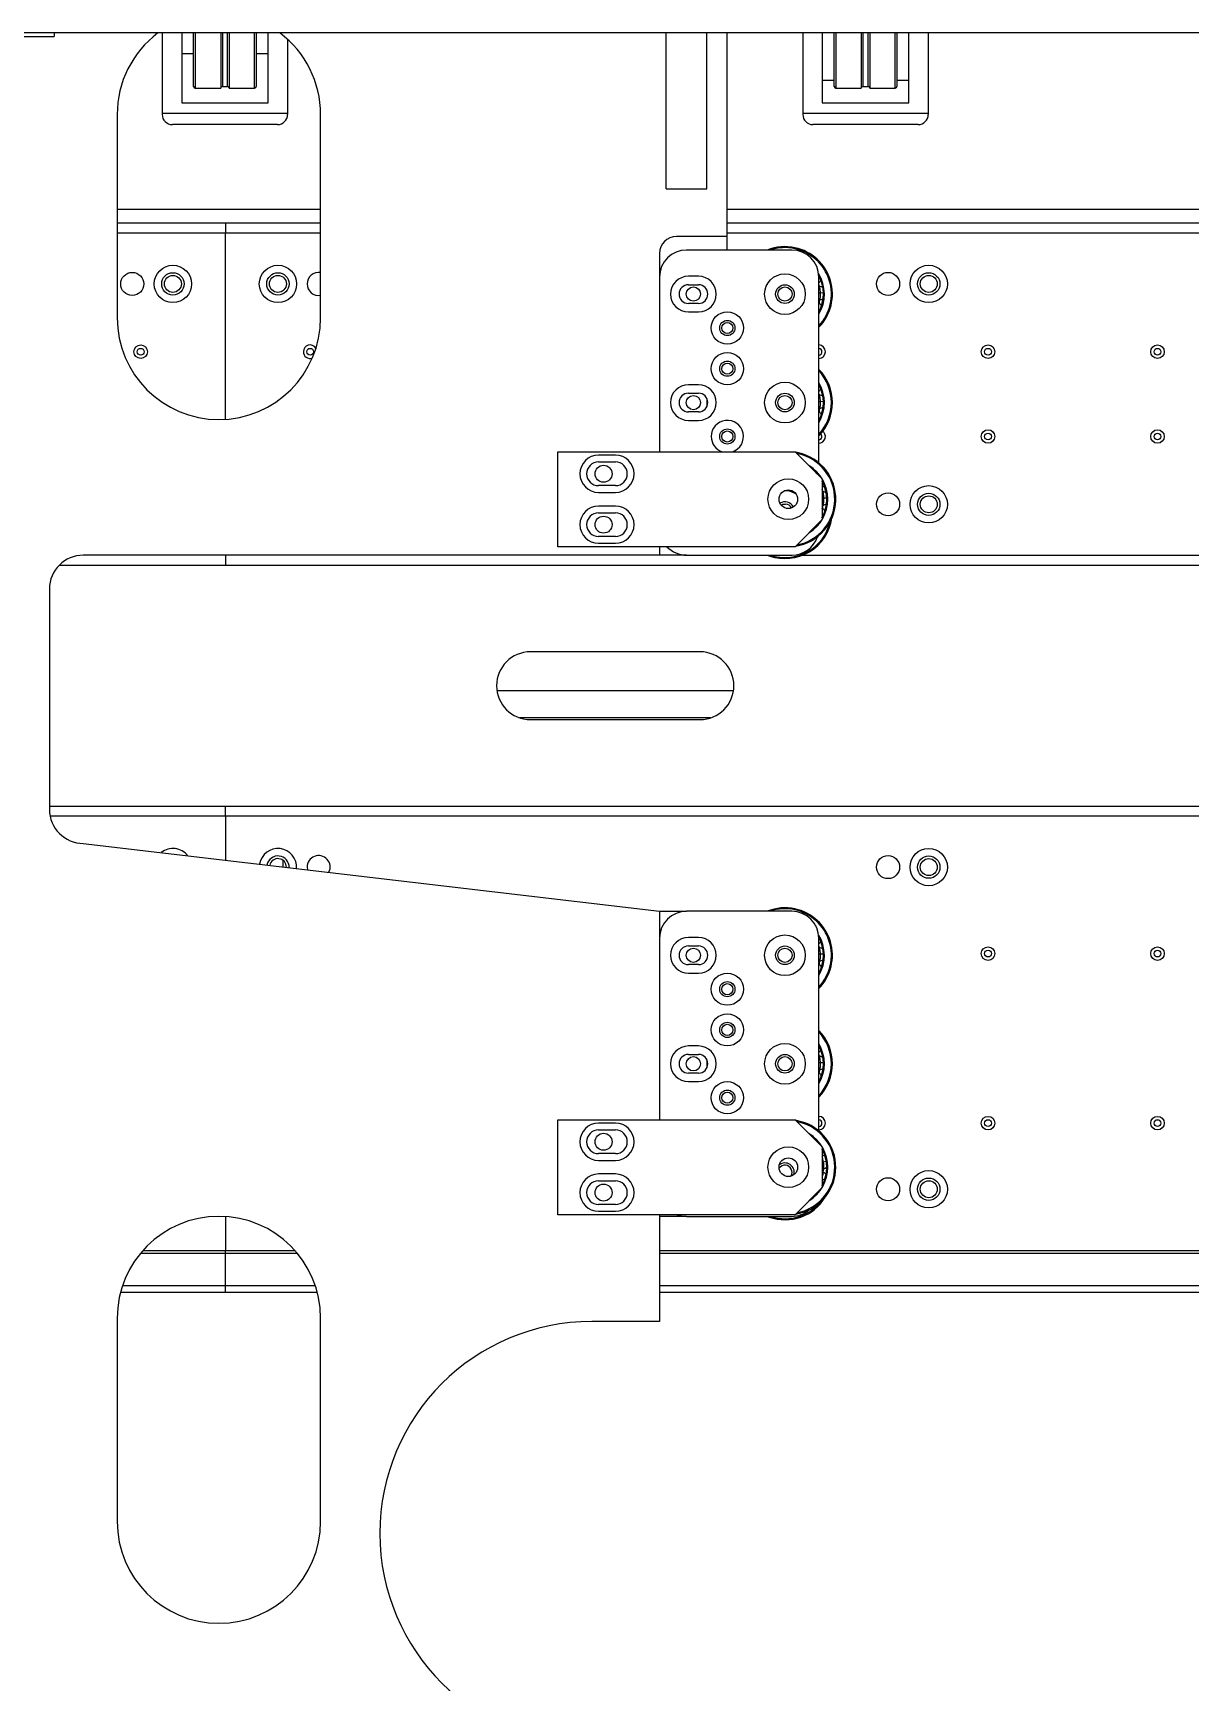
# Model space of a CAD drawing. Header units: millimetres. Extents: x 17243 to 30056, y 9468 to 18529.
# Drawn here: x 23652.5 to 23993.9, y 13974 to 14460.6 of the extents above; entities that cross this region are included whole.
import ezdxf

# ---------------------------------------------------------------- set-up
doc = ezdxf.new("R2010")
doc.units = ezdxf.units.MM
doc.layers.get('0').update_dxf_attribs({"lineweight": 18})

msp = doc.modelspace()

# ---------------------------------------------------------------- linework, layer by layer
at = {"color": 7, "linetype": 'Continuous', "lineweight": 25}
for p, q in [((24255.725, 14460.605), (22891.036, 14460.605)), ((23608.788, 14459.605), (23658.788, 14459.605)), ((23658.788, 14460.605), (23658.788, 14459.605)), ((23690.638, 14460.605), (23690.638, 14436.821)), ((23696.388, 14460.605), (23696.388, 14440.005)), ((23699.888, 14444.855), (23699.888, 14460.605)), ((23707.888, 14460.605), (23707.888, 14444.355)), ((23710.388, 14460.605), (23710.388, 14444.355)), ((23718.388, 14460.605), (23718.388, 14444.855)), ((23721.888, 14440.005), (23721.888, 14460.605)), ((23727.638, 14458.716), (23727.638, 14436.821)), ((23839.363, 14414.605), (23839.363, 14460.605)), ((23851.363, 14414.605), (23851.363, 14460.605)), ((23857.363, 14400.605), (23857.363, 14460.605)), ((23879.638, 14460.605), (23879.638, 14436.821)), ((23885.388, 14460.605), (23885.388, 14440.005)), ((23888.888, 14444.855), (23888.888, 14460.605)), ((23896.888, 14460.605), (23896.888, 14444.355)), ((23899.388, 14460.605), (23899.388, 14444.355)), ((23907.388, 14460.605), (23907.388, 14444.855)), ((23910.888, 14440.005), (23910.888, 14460.605)), ((23916.638, 14460.605), (23916.638, 14436.821)), ((23696.388, 14454.605), (23699.888, 14454.605)), ((23718.388, 14454.605), (23721.888, 14454.605)), ((23700.388, 14444.355), (23707.888, 14444.355)), ((23708.388, 14444.855), (23709.888, 14444.855)), ((23710.388, 14444.355), (23717.888, 14444.355)), ((23889.388, 14444.355), (23896.888, 14444.355)), ((23897.388, 14444.855), (23898.888, 14444.855)), ((23899.388, 14444.355), (23906.888, 14444.355)), ((23696.388, 14440.005), (23721.888, 14440.005)), ((23885.388, 14440.005), (23910.888, 14440.005)), ((23677.363, 14436.605), (23677.363, 14376.605)), ((23727.638, 14436.821), (23690.638, 14436.821)), ((23690.638, 14436.821), (23690.638, 14436.605)), ((23724.638, 14433.605), (23693.638, 14433.605)), ((23727.638, 14436.821), (23727.638, 14436.605)), ((23737.363, 14376.605), (23737.363, 14436.605)), ((23916.638, 14436.821), (23879.638, 14436.821)), ((23879.638, 14436.821), (23879.638, 14436.605)), ((23913.638, 14433.605), (23882.638, 14433.605)), ((23916.638, 14436.821), (23916.638, 14436.605)), ((23839.363, 14414.605), (23851.363, 14414.605)), ((23677.363, 14404.605), (23709.288, 14404.605)), ((23709.288, 14404.605), (23709.288, 14401.605)), ((23709.288, 14404.605), (23737.363, 14404.605)), ((23857.363, 14404.605), (24251.725, 14404.605)), ((23709.288, 14346.666), (23709.288, 14401.605)), ((23857.363, 14400.605), (23842.363, 14400.605)), ((23857.363, 14396.605), (23857.363, 14400.605)), ((23837.363, 14395.605), (23837.363, 14388.605)), ((23876.363, 14396.605), (23845.363, 14396.605)), ((23877.324, 14397.288), (23877.261, 14396.994)), ((23837.363, 14388.605), (23837.363, 14337.105)), ((23848.863, 14388.855), (23845.863, 14388.855)), ((23845.863, 14386.355), (23848.863, 14386.355)), ((23884.363, 14333.828), (23884.363, 14388.605)), ((23848.863, 14380.855), (23845.863, 14380.855)), ((23884.759, 14383.901), (23884.359, 14383.89)), ((23845.863, 14378.355), (23848.863, 14378.355)), ((23848.863, 14356.855), (23845.863, 14356.855)), ((23845.863, 14354.355), (23848.863, 14354.355)), ((23851.363, 14352.75), (23851.363, 14350.459)), ((23884.759, 14351.867), (23884.36, 14351.857)), ((23848.863, 14348.855), (23845.863, 14348.855)), ((23845.863, 14346.355), (23848.863, 14346.355)), ((23807.363, 14337.105), (23877.363, 14337.105)), ((23807.363, 14309.105), (23807.363, 14337.105)), ((23824.363, 14336.105), (23819.363, 14336.105)), ((23885.363, 14329.105), (23877.363, 14337.105)), ((23878.324, 14336.788), (23877.532, 14336.935)), ((23878.324, 14336.788), (23878.261, 14336.494)), ((23819.363, 14334.105), (23824.363, 14334.105)), ((23824.363, 14327.105), (23819.363, 14327.105)), ((23885.363, 14329.105), (23885.363, 14317.105)), ((23819.363, 14325.105), (23824.363, 14325.105)), ((23885.759, 14323.401), (23885.359, 14323.39)), ((23824.363, 14321.105), (23819.363, 14321.105)), ((23819.363, 14319.105), (23824.363, 14319.105)), ((23877.363, 14309.105), (23885.363, 14317.105)), ((23824.363, 14312.105), (23819.363, 14312.105)), ((23882.796, 14314.549), (23883.834, 14315.576)), ((23837.363, 14306.605), (23667.363, 14306.605)), ((23709.288, 14306.605), (23709.288, 14303.605)), ((23877.363, 14309.105), (23807.363, 14309.105)), ((23819.363, 14310.105), (23824.363, 14310.105)), ((23837.363, 14309.105), (23837.363, 14306.605)), ((23845.363, 14306.605), (23837.363, 14306.605)), ((23845.363, 14306.605), (23876.363, 14306.605)), ((23869.167, 14306.605), (23869.756, 14306.384)), ((23709.288, 14303.605), (23660.221, 14303.605)), ((24211.725, 14303.605), (23709.288, 14303.605)), ((23657.363, 14296.605), (23657.363, 14231.605)), ((23849.288, 14278.105), (23799.288, 14278.105)), ((23859.175, 14266.605), (23789.401, 14266.605)), ((23852.411, 14258.605), (23796.166, 14258.605)), ((23799.288, 14258.105), (23849.288, 14258.105)), ((23657.363, 14232.605), (23709.288, 14232.605)), ((23709.288, 14232.605), (24211.725, 14232.605)), ((23709.288, 14229.605), (23709.288, 14232.605)), ((23709.288, 14229.605), (23709.288, 14216.672)), ((23667.363, 14221.605), (23837.363, 14201.605)), ((23733.388, 14214.605), (23733.478, 14213.826)), ((23837.363, 14201.605), (23837.363, 14193.605)), ((23837.363, 14201.605), (23845.363, 14201.605)), ((23876.363, 14201.605), (23845.363, 14201.605)), ((23877.324, 14202.288), (23877.261, 14201.994)), ((23837.363, 14193.605), (23837.363, 14140.105)), ((23848.863, 14193.855), (23845.863, 14193.855)), ((23845.863, 14191.355), (23848.863, 14191.355)), ((23884.363, 14136.828), (23884.363, 14193.605)), ((23848.863, 14185.855), (23845.863, 14185.855)), ((23884.759, 14188.901), (23884.359, 14188.89)), ((23845.863, 14183.355), (23848.863, 14183.355)), ((23848.863, 14161.855), (23845.863, 14161.855)), ((23845.863, 14159.355), (23848.863, 14159.355)), ((23851.363, 14157.75), (23851.363, 14155.459)), ((23884.759, 14156.867), (23884.36, 14156.857)), ((23848.863, 14153.855), (23845.863, 14153.855)), ((23845.863, 14151.355), (23848.863, 14151.355)), ((23807.363, 14112.105), (23807.363, 14140.105)), ((23807.363, 14140.105), (23877.363, 14140.105)), ((23824.363, 14139.105), (23819.363, 14139.105)), ((23819.363, 14137.105), (23824.363, 14137.105)), ((23885.363, 14132.105), (23877.363, 14140.105)), ((23879.97, 14139.325), (23879.871, 14139.042)), ((23883.834, 14133.633), (23882.891, 14134.576)), ((23885.363, 14132.105), (23885.363, 14120.105)), ((23824.363, 14130.105), (23819.363, 14130.105)), ((23819.363, 14128.105), (23824.363, 14128.105)), ((23824.363, 14124.105), (23819.363, 14124.105)), ((23819.363, 14122.105), (23824.363, 14122.105)), ((23877.363, 14112.105), (23885.363, 14120.105)), ((23885.391, 14120.901), (23885.439, 14120.917)), ((23877.363, 14112.105), (23807.363, 14112.105)), ((23824.363, 14115.105), (23819.363, 14115.105)), ((23819.363, 14113.105), (23824.363, 14113.105)), ((23837.363, 14112.105), (23837.363, 14080.605)), ((23709.288, 14111.543), (23709.288, 14101.566)), ((23845.363, 14111.605), (23837.363, 14111.605)), ((23845.363, 14111.605), (23876.363, 14111.605)), ((23869.167, 14111.605), (23869.756, 14111.384)), ((23709.288, 14100.664), (23709.288, 14101.566)), ((23709.288, 14091.202), (23709.288, 14100.664)), ((23709.288, 14089.105), (23678.315, 14089.105)), ((23709.288, 14089.105), (23709.288, 14091.202)), ((23736.41, 14089.105), (23709.288, 14089.105)), ((24211.725, 14089.105), (23837.363, 14089.105)), ((23677.363, 14081.605), (23677.363, 14021.605)), ((23737.363, 14021.605), (23737.363, 14081.605)), ((23837.363, 14080.605), (23817.363, 14080.605))]:
    msp.add_line(p, q, dxfattribs=at)
at = {"color": 8, "linetype": 'Continuous', "lineweight": 25}
for p, q in [((23700.388, 14460.605), (23700.388, 14444.355)), ((23708.388, 14460.605), (23708.388, 14444.855)), ((23709.888, 14444.855), (23709.888, 14460.605)), ((23717.888, 14444.355), (23717.888, 14460.605)), ((23889.388, 14460.605), (23889.388, 14444.355)), ((23897.388, 14460.605), (23897.388, 14444.855)), ((23898.888, 14444.855), (23898.888, 14460.605)), ((23906.888, 14444.355), (23906.888, 14460.605)), ((23888.888, 14446.605), (23885.388, 14446.605)), ((23910.888, 14446.605), (23907.388, 14446.605)), ((23677.363, 14408.605), (23737.363, 14408.605)), ((23857.363, 14408.605), (24251.725, 14408.605)), ((23709.288, 14401.605), (23677.363, 14401.605)), ((23737.363, 14401.605), (23709.288, 14401.605)), ((24251.725, 14401.605), (23857.363, 14401.605)), ((23885.692, 14383.928), (23884.763, 14383.901)), ((23884.544, 14378.626), (23884.363, 14378.715)), ((23885.693, 14351.89), (23884.764, 14351.867)), ((23884.528, 14346.592), (23884.363, 14346.673)), ((23878.261, 14336.494), (23877.9, 14336.568)), ((23886.692, 14323.428), (23885.763, 14323.401)), ((23885.544, 14318.126), (23885.363, 14318.215)), ((23869.756, 14306.384), (23869.833, 14306.605)), ((23879.559, 14306.605), (24211.725, 14306.605)), ((23709.288, 14229.605), (23657.565, 14229.605)), ((24211.725, 14229.605), (23709.288, 14229.605)), ((23726.288, 14214.672), (23726.288, 14216.605)), ((23885.692, 14188.928), (23884.763, 14188.901)), ((23884.544, 14183.626), (23884.363, 14183.715)), ((23885.693, 14156.89), (23884.764, 14156.867)), ((23884.528, 14151.592), (23884.363, 14151.673)), ((23879.871, 14139.042), (23877.9, 14139.568)), ((23885.649, 14127.638), (23885.363, 14127.595)), ((23886.572, 14127.776), (23885.654, 14127.639)), ((23886.065, 14122.375), (23885.363, 14122.62)), ((23869.756, 14111.384), (23869.833, 14111.605)), ((23709.288, 14100.664), (23684.195, 14100.664)), ((23684.968, 14101.566), (23709.288, 14101.566)), ((23709.288, 14101.566), (23729.758, 14101.566)), ((23730.53, 14100.664), (23709.288, 14100.664)), ((23837.363, 14101.566), (24211.725, 14101.566)), ((24211.725, 14100.664), (23837.363, 14100.664)), ((23678.94, 14091.202), (23709.288, 14091.202)), ((23709.288, 14091.202), (23735.786, 14091.202)), ((23837.363, 14091.202), (24211.725, 14091.202))]:
    msp.add_line(p, q, dxfattribs=at)
at = {"color": 7, "linetype": 'Continuous', "lineweight": 25}
for points in [[(23884.531, 14385.79), (23884.43, 14385.796), (23884.363, 14385.798)], [(23884.538, 14353.756), (23884.437, 14353.763), (23884.363, 14353.764)], [(23883.834, 14330.633), (23883.232, 14331.26), (23882.892, 14331.575)], [(23873.228, 14321.371), (23873.757, 14321.615), (23874.572, 14321.694)], [(23885.531, 14325.29), (23885.43, 14325.296), (23885.363, 14325.298)], [(23884.531, 14190.79), (23884.43, 14190.796), (23884.363, 14190.798)], [(23884.538, 14158.756), (23884.437, 14158.763), (23884.363, 14158.764)], [(23879.97, 14139.325), (23877.731, 14139.903), (23877.532, 14139.935)], [(23882.891, 14117.633), (23883.281, 14117.996), (23883.834, 14118.576)], [(23842.579, 14112.105), (23843.802, 14111.758), (23845.363, 14111.605)]]:
    msp.add_lwpolyline(points, dxfattribs=at)
for centre, radius in [((23681.788, 14386.605), 3.4), ((23693.788, 14386.605), 5.5), ((23693.788, 14386.605), 3.3), ((23724.788, 14386.605), 5.5), ((23724.788, 14386.605), 3.3), ((23874.363, 14383.605), 6), ((23904.788, 14386.605), 3.4), ((23916.788, 14386.605), 5.5), ((23916.788, 14386.605), 3.3), ((23693.788, 14386.605), 2.5), ((23724.788, 14386.605), 2.5), ((23847.363, 14383.605), 2.1), ((23874.363, 14383.605), 2.75), ((23874.363, 14383.605), 2.1), ((23916.788, 14386.605), 2.5), ((23857.363, 14373.605), 4.75), ((23857.363, 14373.605), 2.25), ((23857.363, 14373.605), 1.65), ((23684.288, 14366.605), 2), ((23684.288, 14366.605), 1), ((23734.288, 14366.605), 1), ((23857.363, 14361.605), 4.75), ((23934.288, 14366.605), 2), ((23934.288, 14366.605), 1), ((23984.288, 14366.605), 2), ((23984.288, 14366.605), 1), ((23857.363, 14361.605), 2.25), ((23857.363, 14361.605), 1.65), ((23874.363, 14351.605), 6), ((23847.363, 14351.605), 2.1), ((23874.363, 14351.605), 2.75), ((23874.363, 14351.605), 2.1), ((23857.363, 14341.605), 2.25), ((23857.363, 14341.605), 1.65), ((23934.288, 14341.605), 2), ((23934.288, 14341.605), 1), ((23984.288, 14341.605), 2), ((23984.288, 14341.605), 1), ((23820.863, 14330.605), 2.5), ((23875.363, 14323.105), 6), ((23916.788, 14321.605), 5.5), ((23875.363, 14323.105), 2.75), ((23904.788, 14321.605), 3.4), ((23916.788, 14321.605), 3.3), ((23916.788, 14321.605), 2.5), ((23820.863, 14315.605), 2.5), ((23916.788, 14214.605), 5.5), ((23904.788, 14214.605), 3.4), ((23916.788, 14214.605), 3.3), ((23916.788, 14214.605), 2.5), ((23847.363, 14188.605), 2.1), ((23874.363, 14188.605), 6), ((23874.363, 14188.605), 2.75), ((23874.363, 14188.605), 2.1), ((23934.288, 14189.105), 2), ((23934.288, 14189.105), 1), ((23984.288, 14189.105), 2), ((23984.288, 14189.105), 1), ((23857.363, 14178.605), 4.75), ((23857.363, 14178.605), 2.25), ((23857.363, 14178.605), 1.65), ((23857.363, 14166.605), 4.75), ((23857.363, 14166.605), 2.25), ((23857.363, 14166.605), 1.65), ((23874.363, 14156.605), 6), ((23847.363, 14156.605), 2.1), ((23874.363, 14156.605), 2.75), ((23874.363, 14156.605), 2.1), ((23857.363, 14146.605), 4.75), ((23857.363, 14146.605), 2.25), ((23857.363, 14146.605), 1.65), ((23934.288, 14139.105), 2), ((23934.288, 14139.105), 1), ((23984.288, 14139.105), 2), ((23984.288, 14139.105), 1), ((23820.863, 14133.605), 2.5), ((23875.363, 14126.105), 6), ((23875.363, 14126.105), 2.75), ((23904.788, 14119.605), 3.4), ((23916.788, 14119.605), 5.5), ((23916.788, 14119.605), 3.3), ((23916.788, 14119.605), 2.5), ((23820.863, 14118.605), 2.5)]:
    msp.add_circle(centre, radius, dxfattribs=at)
for centre, radius, start, end in [((23707.363, 14436.605), 30, 126.8699, 180), ((23707.363, 14436.605), 30, 0, 53.1301), ((23700.388, 14444.855), 0.5, 180, 270), ((23708.388, 14444.355), 0.5, 90, 180), ((23709.888, 14444.355), 0.5, 0, 90), ((23717.888, 14444.855), 0.5, 270, 360), ((23889.388, 14444.855), 0.5, 180, 270), ((23897.388, 14444.355), 0.5, 90, 180), ((23898.888, 14444.355), 0.5, 0, 90), ((23906.888, 14444.855), 0.5, 270, 360), ((23693.638, 14436.605), 3, 180, 270), ((23724.638, 14436.605), 3, 270, 360), ((23882.638, 14436.605), 3, 180, 270), ((23913.638, 14436.605), 3, 270, 0), ((23842.363, 14395.605), 5, 90, 180), ((23845.363, 14388.605), 8, 90, 180), ((23874.363, 14383.605), 14, 77.78772, 111.78679), ((23876.363, 14388.605), 8, 0, 90), ((23874.363, 14383.605), 14, 315.58469, 77.78772), ((23736.788, 14386.605), 3.4, 80.26889, 180), ((23736.788, 14386.605), 3.4, 180, 279.73111), ((23845.863, 14383.605), 5.25, 90, 270), ((23845.863, 14383.605), 2.75, 90, 270), ((23848.863, 14383.605), 5.25, 270, 90), ((23848.863, 14383.605), 2.75, 270, 90), ((23874.363, 14383.605), 11.333, 331.92751, 29.32618), ((23883.081, 14388.502), 2, 309.84943, 336.9882), ((23874.363, 14383.605), 10.4, 12.12937, 15.94237), ((23884.359, 14383.89), 2, 53.96504, 77.78772), ((23874.363, 14383.605), 10.4, 344.43706, 351.13838), ((23883.346, 14379.212), 2, 26.26076, 57.99481), ((23884.359, 14383.89), 2, 277.63463, 309.30271), ((23707.363, 14376.605), 30, 180, 0), ((23734.288, 14366.605), 2, 31.43867, 180), ((23734.288, 14366.605), 2, 180, 287.81157), ((23884.288, 14366.605), 2, 272.14002, 87.85998), ((23884.288, 14366.605), 1, 274.28302, 85.71698), ((23874.363, 14351.605), 14, 315.58469, 44.41531), ((23845.863, 14351.605), 5.25, 90, 270), ((23848.863, 14351.605), 5.25, 270, 90), ((23874.363, 14351.605), 11.333, 331.92751, 28.07249), ((23883.097, 14356.473), 2, 309.24804, 336.82391), ((23845.863, 14351.605), 2.75, 90, 270), ((23848.863, 14351.605), 2.75, 270, 90), ((23874.363, 14351.605), 10.4, 11.93945, 15.94237), ((23884.36, 14351.857), 2, 53.77511, 77.5978), ((23857.363, 14341.605), 4.75, 288.67172, 180), ((23874.363, 14351.605), 10.4, 344.24714, 350.94846), ((23883.332, 14347.182), 2, 26.077, 57.8049), ((23884.36, 14351.857), 2, 277.44471, 309.1128), ((23857.363, 14341.605), 4.75, 180, 251.32828), ((23884.288, 14341.605), 2, 272.14002, 56.2954), ((23884.288, 14341.605), 1, 274.28302, 61.62517), ((23819.363, 14330.605), 5.5, 90, 270), ((23824.363, 14330.605), 5.5, 270, 90), ((23875.363, 14323.105), 14, 278.91285, 77.78778), ((23819.363, 14330.605), 3.5, 90, 270), ((23824.363, 14330.605), 3.5, 270, 90), ((23875.363, 14323.105), 11.333, 331.20935, 28.07249), ((23884.081, 14328.002), 2, 309.84961, 336.99477), ((23874.363, 14319.605), 2.75, 26.53622, 122.19697), ((23874.363, 14319.605), 6, 55.4544, 92.30376), ((23874.363, 14319.605), 2.1, 25.39225, 84.27174), ((23875.363, 14323.105), 10.4, 12.12943, 15.94237), ((23875.363, 14323.105), 10.4, 344.43712, 351.13844), ((23885.359, 14323.39), 2, 277.63469, 309.298), ((23885.359, 14323.39), 2, 53.96987, 77.78778), ((23819.363, 14315.605), 5.5, 90, 270), ((23819.363, 14315.605), 3.5, 90, 270), ((23824.363, 14315.605), 5.5, 270, 90), ((23824.363, 14315.605), 3.5, 270, 90), ((23874.363, 14319.605), 14, 250.78759, 351.52431), ((23884.346, 14318.712), 2, 26.273, 57.99487), ((23876.363, 14314.605), 8, 270, 341.30362), ((23667.363, 14296.605), 10, 90, 180), ((23845.363, 14314.605), 8, 223.43254, 270), ((23799.288, 14268.105), 10, 90, 270), ((23849.288, 14268.105), 10, 270, 90), ((23667.363, 14231.605), 10, 180, 270), ((23693.788, 14214.605), 5.5, 37.92888, 128.65145), ((23724.788, 14214.605), 5.5, 355.81625, 170.76407), ((23724.788, 14214.605), 3.3, 357.50274, 169.07758), ((23724.788, 14214.605), 2.5, 358.8545, 167.72583), ((23736.788, 14214.605), 3.4, 333.34722, 180), ((23845.363, 14193.605), 8, 90, 180), ((23874.363, 14188.605), 14, 77.78772, 111.78679), ((23876.363, 14193.605), 8, 0, 90), ((23874.363, 14188.605), 14, 315.58469, 77.78772), ((23845.863, 14188.605), 5.25, 90, 270), ((23845.863, 14188.605), 2.75, 90, 270), ((23848.863, 14188.605), 5.25, 270, 90), ((23848.863, 14188.605), 2.75, 270, 90), ((23874.363, 14188.605), 11.333, 331.92751, 28.15347), ((23883.081, 14193.502), 2, 309.84943, 336.98264), ((23874.363, 14188.605), 10.4, 12.12937, 15.94237), ((23884.359, 14188.89), 2, 53.9742, 77.78772), ((23874.363, 14188.605), 10.4, 344.43706, 351.13838), ((23883.346, 14184.212), 2, 26.28428, 57.99481), ((23884.359, 14188.89), 2, 277.63463, 309.29356), ((23874.363, 14156.605), 14, 315.58469, 44.41531), ((23845.863, 14156.605), 5.25, 90, 270), ((23848.863, 14156.605), 5.25, 270, 90), ((23874.363, 14156.605), 11.333, 331.92751, 28.07249), ((23883.097, 14161.473), 2, 309.24804, 336.7989), ((23845.863, 14156.605), 2.75, 90, 270), ((23848.863, 14156.605), 2.75, 270, 90), ((23874.363, 14156.605), 10.4, 11.93945, 15.94237), ((23884.36, 14156.857), 2, 53.77499, 77.5978), ((23874.363, 14156.605), 10.4, 344.24714, 350.94846), ((23883.332, 14152.182), 2, 26.0829, 57.8049), ((23884.36, 14156.857), 2, 277.44471, 309.11292), ((23819.363, 14133.605), 5.5, 90, 270), ((23819.363, 14133.605), 3.5, 90, 270), ((23824.363, 14133.605), 5.5, 270, 90), ((23824.363, 14133.605), 3.5, 270, 90), ((23875.363, 14126.105), 14, 278.91285, 70.78765), ((23884.288, 14139.105), 2, 272.14002, 87.85998), ((23884.288, 14139.105), 1, 274.28302, 85.71698), ((23875.363, 14126.105), 11.333, 331.4232, 28.14816), ((23874.363, 14124.605), 2.1, 84.27174, 144.14561), ((23874.363, 14124.605), 2.75, 345.44386, 127.17601), ((23874.363, 14124.605), 2.1, 328.93572, 84.27174), ((23885.253, 14127.579), 2, 60.80179, 86.86651), ((23819.363, 14118.605), 5.5, 90, 270), ((23819.363, 14118.605), 3.5, 90, 270), ((23824.363, 14118.605), 5.5, 270, 90), ((23824.363, 14118.605), 3.5, 270, 90), ((23884.806, 14122.814), 2.117, 65.80053, 74.74402), ((23884.806, 14122.814), 2, 33.10868, 64.8254), ((23875.363, 14126.105), 10.4, 352.4854, 357.98446), ((23885.253, 14127.579), 2, 284.4527, 316.15812), ((23874.363, 14124.605), 14, 250.78759, 328.30244), ((23876.363, 14119.605), 8, 270, 311.24105), ((23707.363, 14081.605), 30, 0, 180), ((23817.363, 14018.105), 62.5, 90, 270), ((23707.363, 14021.605), 30, 180, 0)]:
    msp.add_arc(centre, radius, start, end, dxfattribs=at)
at = {"color": 8, "linetype": 'Continuous', "lineweight": 25}
for centre, radius, start, end in [((23874.363, 14383.605), 13.7, 77.78772, 108.39472), ((23874.363, 14383.605), 13.7, 316.88028, 77.78772), ((23874.363, 14383.605), 11.633, 329.27157, 31.40403), ((23874.363, 14351.605), 13.7, 316.88028, 43.11972), ((23874.363, 14351.605), 11.633, 329.27157, 30.72843), ((23875.363, 14323.105), 13.7, 280.67153, 77.78778), ((23875.363, 14323.105), 11.633, 301.53814, 58.46186), ((23874.363, 14319.605), 13.7, 251.60528, 346.89402), ((23874.363, 14188.605), 13.7, 77.78772, 108.39472), ((23874.363, 14188.605), 13.7, 316.88028, 77.78772), ((23874.363, 14188.605), 11.633, 329.27157, 31.50117), ((23874.363, 14156.605), 13.7, 316.88028, 43.11972), ((23874.363, 14156.605), 11.633, 329.27157, 30.72843), ((23875.363, 14126.105), 13.7, 280.67153, 70.78765), ((23875.363, 14126.105), 11.633, 301.53814, 58.46186), ((23874.363, 14124.605), 13.7, 251.60528, 324.75659)]:
    msp.add_arc(centre, radius, start, end, dxfattribs=at)
at = {"color": 7, "linetype": 'Continuous', "lineweight": 25}
for points, knots in [([(23884.462, 14386.087), (23884.462, 14386.087), (23884.459, 14386.101), (23884.471, 14386.053), (23884.509, 14385.895), (23884.597, 14385.483), (23884.713, 14384.758), (23884.743, 14384.187), (23884.759, 14383.901)], [0, 0, 0, 0, 0.0031464, 0.2799294, 0.5575526, 1.1086762, 1.6596532, 2.2106303, 2.2106303, 2.2106303, 2.2106303]), ([(23884.459, 14381.109), (23884.459, 14381.109), (23884.463, 14381.123), (23884.448, 14381.067), (23884.433, 14380.998), (23884.399, 14380.881), (23884.388, 14380.846)], [0, 0, 0, 0, 0.0003781, 0.11315144, 0.22593697, 0.27276231, 0.27276231, 0.27276231, 0.27276231]), ([(23884.759, 14383.901), (23884.76, 14383.615), (23884.762, 14383.042), (23884.688, 14382.312), (23884.622, 14381.896), (23884.594, 14381.736), (23884.585, 14381.687), (23884.587, 14381.702), (23884.587, 14381.702)], [0, 0, 0, 0, 0.5512439, 1.1029272, 1.654219, 1.9312632, 2.2078588, 2.2105695, 2.2105695, 2.2105695, 2.2105695]), ([(23884.47, 14354.053), (23884.47, 14354.053), (23884.467, 14354.068), (23884.479, 14354.02), (23884.516, 14353.861), (23884.603, 14353.449), (23884.716, 14352.724), (23884.745, 14352.152), (23884.759, 14351.867)], [0, 0, 0, 0, 0.0031464, 0.2799294, 0.5575526, 1.1086762, 1.6596532, 2.2106303, 2.2106303, 2.2106303, 2.2106303]), ([(23884.759, 14351.867), (23884.76, 14351.58), (23884.76, 14351.008), (23884.683, 14350.277), (23884.617, 14349.862), (23884.587, 14349.702), (23884.578, 14349.653), (23884.581, 14349.668), (23884.581, 14349.668)], [0, 0, 0, 0, 0.5512439, 1.1029272, 1.654219, 1.9312632, 2.2078588, 2.2105695, 2.2105695, 2.2105695, 2.2105695]), ([(23884.451, 14349.076), (23884.451, 14349.076), (23884.454, 14349.09), (23884.439, 14349.034), (23884.424, 14348.965), (23884.389, 14348.847), (23884.379, 14348.813)], [0, 0, 0, 0, 0.0003781, 0.11315144, 0.22593697, 0.27276231, 0.27276231, 0.27276231, 0.27276231]), ([(23885.462, 14325.587), (23885.462, 14325.587), (23885.459, 14325.601), (23885.471, 14325.553), (23885.509, 14325.395), (23885.597, 14324.983), (23885.713, 14324.258), (23885.743, 14323.687), (23885.759, 14323.401)], [0, 0, 0, 0, 0.0031464, 0.2799294, 0.5575526, 1.1086762, 1.6596532, 2.2106303, 2.2106303, 2.2106303, 2.2106303]), ([(23885.759, 14323.401), (23885.76, 14323.115), (23885.762, 14322.542), (23885.688, 14321.812), (23885.622, 14321.396), (23885.594, 14321.236), (23885.585, 14321.187), (23885.587, 14321.202), (23885.587, 14321.202)], [0, 0, 0, 0, 0.5512439, 1.1029272, 1.654219, 1.9312632, 2.2078588, 2.2105695, 2.2105695, 2.2105695, 2.2105695]), ([(23885.459, 14320.609), (23885.459, 14320.609), (23885.463, 14320.623), (23885.449, 14320.57), (23885.428, 14320.48), (23885.383, 14320.326), (23885.363, 14320.258)], [0, 0, 0, 0, 0.00043724, 0.13085001, 0.26127689, 0.36479816, 0.36479816, 0.36479816, 0.36479816]), ([(23884.462, 14191.087), (23884.462, 14191.087), (23884.459, 14191.101), (23884.471, 14191.053), (23884.509, 14190.895), (23884.597, 14190.483), (23884.713, 14189.758), (23884.743, 14189.187), (23884.759, 14188.901)], [0, 0, 0, 0, 0.0031464, 0.2799294, 0.5575526, 1.1086762, 1.6596532, 2.2106303, 2.2106303, 2.2106303, 2.2106303]), ([(23884.459, 14186.109), (23884.459, 14186.109), (23884.463, 14186.123), (23884.448, 14186.067), (23884.433, 14185.998), (23884.399, 14185.881), (23884.388, 14185.846)], [0, 0, 0, 0, 0.0003781, 0.11315144, 0.22593697, 0.27276231, 0.27276231, 0.27276231, 0.27276231]), ([(23884.759, 14188.901), (23884.76, 14188.615), (23884.762, 14188.042), (23884.688, 14187.312), (23884.622, 14186.896), (23884.594, 14186.736), (23884.585, 14186.687), (23884.587, 14186.702), (23884.587, 14186.702)], [0, 0, 0, 0, 0.5512439, 1.1029272, 1.654219, 1.9312632, 2.2078588, 2.2105695, 2.2105695, 2.2105695, 2.2105695]), ([(23884.47, 14159.053), (23884.47, 14159.053), (23884.467, 14159.068), (23884.479, 14159.02), (23884.516, 14158.861), (23884.603, 14158.449), (23884.716, 14157.724), (23884.745, 14157.152), (23884.759, 14156.867)], [0, 0, 0, 0, 0.0031464, 0.2799294, 0.5575526, 1.1086762, 1.6596532, 2.2106303, 2.2106303, 2.2106303, 2.2106303]), ([(23884.759, 14156.867), (23884.76, 14156.58), (23884.76, 14156.008), (23884.683, 14155.277), (23884.617, 14154.862), (23884.587, 14154.702), (23884.578, 14154.653), (23884.581, 14154.668), (23884.581, 14154.668)], [0, 0, 0, 0, 0.5512439, 1.1029272, 1.654219, 1.9312632, 2.2078588, 2.2105695, 2.2105695, 2.2105695, 2.2105695]), ([(23884.451, 14154.076), (23884.451, 14154.076), (23884.454, 14154.09), (23884.439, 14154.034), (23884.424, 14153.965), (23884.389, 14153.847), (23884.379, 14153.813)], [0, 0, 0, 0, 0.0003781, 0.11315144, 0.22593697, 0.27276231, 0.27276231, 0.27276231, 0.27276231]), ([(23885.363, 14128.942), (23885.407, 14128.788), (23885.516, 14128.412), (23885.6, 14127.925), (23885.649, 14127.638)], [0, 0, 0, 0, 0.5488215, 1.3360298, 1.3360298, 1.3360298, 1.3360298]), ([(23885.649, 14127.638), (23885.684, 14127.354), (23885.754, 14126.786), (23885.768, 14126.052), (23885.753, 14125.631), (23885.743, 14125.469), (23885.74, 14125.419), (23885.741, 14125.434), (23885.741, 14125.434)], [0, 0, 0, 0, 0.5512435, 1.1029264, 1.6542178, 1.9312618, 2.2078573, 2.2105698, 2.2105698, 2.2105698, 2.2105698]), ([(23885.673, 14124.744), (23885.662, 14124.657), (23885.639, 14124.481), (23885.544, 14123.97), (23885.451, 14123.538), (23885.372, 14123.287), (23885.363, 14123.258)], [0, 0, 0, 0, 0.4854468, 0.97095, 1.4563604, 1.5205211, 1.5205211, 1.5205211, 1.5205211])]:
    msp.add_open_spline(points, degree=3, knots=knots, dxfattribs=at)

doc.saveas('drawing.dxf')
